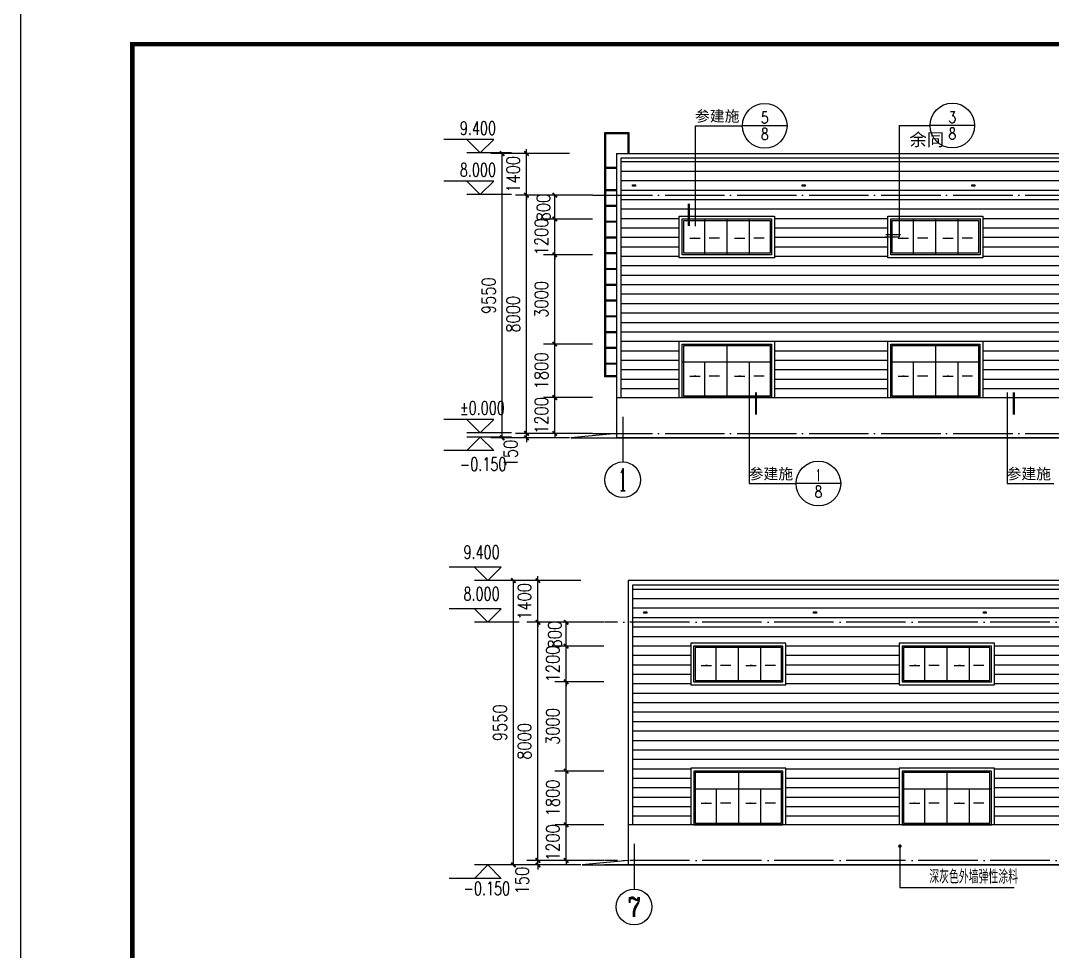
# Model space of a CAD drawing. Extents: x -21908402 to 2004492, y 83987 to 5079726.
# Drawn here: x 1811392 to 1846046, y 178015 to 209275 of the extents above; entities that cross this region are included whole.
import ezdxf
from ezdxf.enums import TextEntityAlignment as Align

# ---------------------------------------------------------------- set-up
doc = ezdxf.new("R2010")
doc.units = 0
doc.header["$LTSCALE"] = 1000
doc.linetypes.add('DOTE', pattern=[2.42, 2, -0.2, 0.02, -0.2])
doc.layers.get('0').update_dxf_attribs({"linetype": 'CONTINUOUS'})
doc.layers.get('DEFPOINTS').update_dxf_attribs({"linetype": 'CONTINUOUS'})
for name, color, linetype in [('AXIS', 3, 'CONTINUOUS'), ('AXIS_TEXT', 7, 'CONTINUOUS'), ('DIM_ELEV', 3, 'CONTINUOUS'), ('DIM_IDEN', 3, 'CONTINUOUS'), ('DIM_LEAD', 3, 'CONTINUOUS'), ('DIM_SYMB', 3, 'CONTINUOUS'), ('DOTE', 1, 'DOTE'), ('PUB_DIM', 3, 'CONTINUOUS'), ('PUB_TEXT', 7, 'CONTINUOUS'), ('PUB_TITLE', 4, 'CONTINUOUS'), ('WINDOW', 94, 'CONTINUOUS'), ('填充', 8, 'CONTINUOUS')]:
    doc.layers.add(name, color=color, linetype=linetype)
doc.styles.add('_TCH_AXIS', font='complex_.ttf', dxfattribs={"bigfont": 'GBCBIG'})
doc.styles.add('_TCH_DIM', font='SIMPLEX', dxfattribs={"bigfont": 'GBCBIG'})
doc.styles.add('_TCH_LABEL', font='complex_.ttf', dxfattribs={"bigfont": 'GBCBIG'})
doc.styles.add('COMPLEX', font='COMPLEX')
doc.styles.add('DIM_FONT', font='simplex.shx', dxfattribs={"width": 0.8})
doc.dimstyles.new('DIMN150', dxfattribs={"dimscale": 1.5, "dimtxt": 300, "dimasz": 100, "dimexe": 250, "dimexo": 300, "dimgap": 150, "dimtad": 1, "dimdec": 0, "dimzin": 0, "dimtxsty": 'DIM_FONT', "dimblk": 'ARCHTICK', "dimcen": 0.09, "dimclrt": 7, "dimazin": 3, "dimtfac": 1, "dimtdec": 0, "dimtix": 1, "dimtmove": 0, "dimatfit": 3, "dimtolj": 1, "dimtzin": 0})

# ---------------------------------------------------------------- blocks, each defined once
blk = doc.blocks.new('HHHHHHHGG')
at = {"layer": 'DIM_SYMB'}
for points in [[(-138605, -148864), (-138805, -148864), (-138805, -148837)], [(-138298, -148864), (-138098, -148864), (-138098, -148837)], [(-137105, -148864), (-137305, -148864), (-137305, -148837)], [(-136798, -148864), (-136598, -148864), (-136598, -148837)]]:
    blk.add_hatch(color=256, dxfattribs=at).paths.add_polyline_path(points)
for points in [[(-138949, -148864), (-138605, -148864)], [(-137954, -148864), (-138298, -148864)], [(-137449, -148864), (-137105, -148864)], [(-136454, -148864), (-136798, -148864)]]:
    blk.add_lwpolyline(points, dxfattribs=at)
at = {"layer": 'WINDOW'}
for p, q in [((-139201, -148218), (-136201, -148218)), ((-139201, -149418), (-139201, -148218)), ((-138451, -148218), (-138451, -149418)), ((-137701, -148218), (-137701, -149418)), ((-136951, -148218), (-136951, -149418)), ((-136201, -148218), (-136201, -149418)), ((-136201, -149418), (-139201, -149418))]:
    blk.add_line(p, q, dxfattribs=at)
blk.add_lwpolyline([(-139151, -148268), (-136251, -148268), (-136251, -149368), (-139151, -149368)], close=True, dxfattribs=at)
blk = doc.blocks.new('GFHHHHHH')
at = {"layer": 'DIM_SYMB'}
for points in [[(-142273, -148692), (-142473, -148692), (-142473, -148666)], [(-141967, -148692), (-141767, -148692), (-141767, -148666)], [(-140773, -148692), (-140973, -148692), (-140973, -148666)], [(-140467, -148692), (-140267, -148692), (-140267, -148666)]]:
    blk.add_hatch(color=256, dxfattribs=at).paths.add_polyline_path(points)
for points in [[(-142617, -148692), (-142273, -148692)], [(-141622, -148692), (-141967, -148692)], [(-141117, -148692), (-140773, -148692)], [(-140122, -148692), (-140467, -148692)]]:
    blk.add_lwpolyline(points, dxfattribs=at)
at = {"layer": 'WINDOW'}
for p, q in [((-142870, -147618), (-139870, -147618)), ((-142870, -149418), (-142870, -147618)), ((-141370, -147618), (-141370, -149418)), ((-139870, -147618), (-139870, -149418)), ((-142870, -148218), (-139870, -148218)), ((-142120, -148218), (-142120, -149418)), ((-140620, -148218), (-140620, -149418)), ((-139870, -149418), (-142870, -149418))]:
    blk.add_line(p, q, dxfattribs=at)
blk.add_lwpolyline([(-142820, -147668), (-139920, -147668), (-139920, -149368), (-142820, -149368)], close=True, dxfattribs=at)
blk = doc.blocks.new('GT2')
at = {"color": 253}
for p, q in [((1131081, 130313), (1131081, 138483)), ((1131111, 130313), (1131111, 138513)), ((1130711, 137337), (1131081, 137337)), ((1130711, 137307), (1131081, 137307)), ((1130711, 136593), (1131081, 136593)), ((1130711, 136563), (1131081, 136563)), ((1130711, 136063), (1131081, 136063)), ((1130711, 136033), (1131081, 136033)), ((1130711, 135533), (1131081, 135533)), ((1130711, 135503), (1131081, 135503)), ((1130711, 135003), (1131081, 135003)), ((1130711, 134973), (1131081, 134973)), ((1130711, 134473), (1131081, 134473)), ((1130711, 134443), (1131081, 134443)), ((1130711, 133943), (1131081, 133943)), ((1130711, 133913), (1131081, 133913)), ((1130711, 133413), (1131081, 133413)), ((1130711, 133383), (1131081, 133383)), ((1130711, 132883), (1131081, 132883)), ((1130711, 132853), (1131081, 132853)), ((1130711, 132353), (1131081, 132353)), ((1130711, 132323), (1131081, 132323)), ((1130711, 131823), (1131081, 131823)), ((1130711, 131793), (1131081, 131793)), ((1130711, 131293), (1131081, 131293)), ((1130711, 131263), (1131081, 131263)), ((1130711, 130763), (1131081, 130763)), ((1130711, 130733), (1131081, 130733)), ((1130711, 130343), (1131081, 130343)), ((1130711, 130313), (1131111, 130313))]:
    blk.add_line(p, q, dxfattribs=at)
for points in [[(1131111, 138513), (1130311, 138513), (1130311, 137813)], [(1131081, 138483), (1130341, 138483), (1130341, 137813)]]:
    blk.add_lwpolyline(points, dxfattribs=at)
blk = doc.blocks.new('_ARCHTICK')
at = {"color": 0, "linetype": 'BYBLOCK', "const_width": 0.4}
blk.add_lwpolyline([(-0.5, -0.5), (0.5, 0.5)], dxfattribs=at)
blk = doc.blocks.new('*D107')
at = {"layer": 'DEFPOINTS', "color": 0}
for p in [(1829715, 182267), (1831432, 182267), (1831432, 181067)]:
    blk.add_point(p, dxfattribs=at)
at = {"layer": 'PUB_DIM', "color": 0}
for p, q in [((1829715, 182267), (1829715, 182417)), ((1830982, 182267), (1829340, 182267)), ((1829715, 181067), (1829715, 182267)), ((1830982, 181067), (1829340, 181067)), ((1829715, 181067), (1829715, 180917))]:
    blk.add_line(p, q, dxfattribs=at)
at = {"layer": 'PUB_DIM', "color": 0, "xscale": 150, "yscale": 150, "zscale": 150}
for p, rotation in [((1829715, 182267), 270), ((1829715, 181067), 90)]:
    blk.add_blockref('_ARCHTICK', p, dxfattribs=dict(at, rotation=rotation))
at = {"layer": 'PUB_DIM', "color": 7, "insert": (1829265, 181667), "char_height": 450, "attachment_point": 5, "rotation": 90, "style": 'DIM_FONT'}
blk.add_mtext('\\A1;1200', dxfattribs=at)
blk = doc.blocks.new('*D108')
at = {"layer": 'DEFPOINTS', "color": 0}
for p in [(1829715, 184067), (1831432, 184067), (1831432, 182267)]:
    blk.add_point(p, dxfattribs=at)
at = {"layer": 'PUB_DIM', "color": 0}
for p, q in [((1830982, 184067), (1829340, 184067)), ((1829715, 182267), (1829715, 184067)), ((1830982, 182267), (1829340, 182267))]:
    blk.add_line(p, q, dxfattribs=at)
at = {"layer": 'PUB_DIM', "color": 0, "xscale": 150, "yscale": 150, "zscale": 150}
for p, rotation in [((1829715, 184067), 90), ((1829715, 182267), 270)]:
    blk.add_blockref('_ARCHTICK', p, dxfattribs=dict(at, rotation=rotation))
at = {"layer": 'PUB_DIM', "color": 7, "insert": (1829265, 183167), "char_height": 450, "attachment_point": 5, "rotation": 90, "style": 'DIM_FONT'}
blk.add_mtext('\\A1;1800', dxfattribs=at)
blk = doc.blocks.new('*D109')
at = {"layer": 'DEFPOINTS', "color": 0}
for p in [(1829715, 187067), (1831432, 187067), (1831432, 184067)]:
    blk.add_point(p, dxfattribs=at)
at = {"layer": 'PUB_DIM', "color": 0}
for p, q in [((1830982, 187067), (1829340, 187067)), ((1829715, 184067), (1829715, 187067)), ((1830982, 184067), (1829340, 184067))]:
    blk.add_line(p, q, dxfattribs=at)
at = {"layer": 'PUB_DIM', "color": 0, "xscale": 150, "yscale": 150, "zscale": 150}
for p, rotation in [((1829715, 187067), 90), ((1829715, 184067), 270)]:
    blk.add_blockref('_ARCHTICK', p, dxfattribs=dict(at, rotation=rotation))
at = {"layer": 'PUB_DIM', "color": 7, "insert": (1829265, 185567), "char_height": 450, "attachment_point": 5, "rotation": 90, "style": 'DIM_FONT'}
blk.add_mtext('\\A1;3000', dxfattribs=at)
blk = doc.blocks.new('*D110')
at = {"layer": 'DEFPOINTS', "color": 0}
for p in [(1829715, 188267), (1831432, 188267), (1831432, 187067)]:
    blk.add_point(p, dxfattribs=at)
at = {"layer": 'PUB_DIM', "color": 0}
for p, q in [((1830982, 188267), (1829340, 188267)), ((1829715, 188267), (1829715, 188417)), ((1829715, 187067), (1829715, 188267)), ((1830982, 187067), (1829340, 187067)), ((1829715, 187067), (1829715, 186917))]:
    blk.add_line(p, q, dxfattribs=at)
at = {"layer": 'PUB_DIM', "color": 0, "xscale": 150, "yscale": 150, "zscale": 150}
for p, rotation in [((1829715, 188267), 270), ((1829715, 187067), 90)]:
    blk.add_blockref('_ARCHTICK', p, dxfattribs=dict(at, rotation=rotation))
at = {"layer": 'PUB_DIM', "color": 7, "insert": (1829265, 187667), "char_height": 450, "attachment_point": 5, "rotation": 90, "style": 'DIM_FONT'}
blk.add_mtext('\\A1;1200', dxfattribs=at)
blk = doc.blocks.new('*D111')
at = {"layer": 'DEFPOINTS', "color": 0}
for p in [(1829715, 189067), (1831432, 189067), (1831432, 188267)]:
    blk.add_point(p, dxfattribs=at)
at = {"layer": 'PUB_DIM', "color": 0}
for p, q in [((1830982, 189067), (1829340, 189067)), ((1829715, 188267), (1829715, 189067)), ((1830982, 188267), (1829340, 188267))]:
    blk.add_line(p, q, dxfattribs=at)
at = {"layer": 'PUB_DIM', "color": 0, "xscale": 150, "yscale": 150, "zscale": 150}
for p, rotation in [((1829715, 189067), 90), ((1829715, 188267), 270)]:
    blk.add_blockref('_ARCHTICK', p, dxfattribs=dict(at, rotation=rotation))
at = {"layer": 'PUB_DIM', "color": 7, "insert": (1829332, 188653), "char_height": 450, "attachment_point": 5, "rotation": 90, "style": 'DIM_FONT'}
blk.add_mtext('\\A1;800', dxfattribs=at)
blk = doc.blocks.new('*D112')
at = {"layer": 'DEFPOINTS', "color": 0}
for p in [(1827943, 190467), (1829919, 190467), (1829919, 180917)]:
    blk.add_point(p, dxfattribs=at)
at = {"layer": 'PUB_DIM', "color": 0}
for p, q in [((1829469, 190467), (1827568, 190467)), ((1827943, 180917), (1827943, 190467)), ((1829469, 180917), (1827568, 180917))]:
    blk.add_line(p, q, dxfattribs=at)
at = {"layer": 'PUB_DIM', "color": 0, "xscale": 150, "yscale": 150, "zscale": 150}
for p, rotation in [((1827943, 190467), 90), ((1827943, 180917), 270)]:
    blk.add_blockref('_ARCHTICK', p, dxfattribs=dict(at, rotation=rotation))
at = {"layer": 'PUB_DIM', "color": 7, "insert": (1827493, 185692), "char_height": 450, "attachment_point": 5, "rotation": 90, "style": 'DIM_FONT'}
blk.add_mtext('\\A1;9550', dxfattribs=at)
blk = doc.blocks.new('*D113')
at = {"layer": 'DEFPOINTS', "color": 0}
for p in [(1828766, 181067), (1830658, 181067), (1830658, 180917)]:
    blk.add_point(p, dxfattribs=at)
at = {"layer": 'PUB_DIM', "color": 0}
for p, q in [((1830208, 181067), (1828391, 181067)), ((1830208, 180917), (1828391, 180917)), ((1828766, 181067), (1828766, 181217)), ((1828766, 180917), (1828766, 181067)), ((1828766, 180917), (1828766, 180767))]:
    blk.add_line(p, q, dxfattribs=at)
at = {"layer": 'PUB_DIM', "color": 0, "xscale": 150, "yscale": 150, "zscale": 150}
for p, rotation in [((1828766, 181067), 270), ((1828766, 180917), 90)]:
    blk.add_blockref('_ARCHTICK', p, dxfattribs=dict(at, rotation=rotation))
at = {"layer": 'PUB_DIM', "color": 7, "insert": (1828235, 180392), "char_height": 450, "attachment_point": 5, "rotation": 90, "style": 'DIM_FONT'}
blk.add_mtext('\\A1;150', dxfattribs=at)
blk = doc.blocks.new('*D114')
at = {"layer": 'DEFPOINTS', "color": 0}
for p in [(1828766, 189067), (1830658, 189067), (1830658, 181067)]:
    blk.add_point(p, dxfattribs=at)
at = {"layer": 'PUB_DIM', "color": 0}
for p, q in [((1830208, 189067), (1828391, 189067)), ((1828766, 181067), (1828766, 189067)), ((1830208, 181067), (1828391, 181067))]:
    blk.add_line(p, q, dxfattribs=at)
at = {"layer": 'PUB_DIM', "color": 0, "xscale": 150, "yscale": 150, "zscale": 150}
for p, rotation in [((1828766, 189067), 90), ((1828766, 181067), 270)]:
    blk.add_blockref('_ARCHTICK', p, dxfattribs=dict(at, rotation=rotation))
at = {"layer": 'PUB_DIM', "color": 7, "insert": (1828316, 185067), "char_height": 450, "attachment_point": 5, "rotation": 90, "style": 'DIM_FONT'}
blk.add_mtext('\\A1;8000', dxfattribs=at)
blk = doc.blocks.new('*D115')
at = {"layer": 'DEFPOINTS', "color": 0}
for p in [(1828766, 190467), (1830658, 190467), (1830658, 189067)]:
    blk.add_point(p, dxfattribs=at)
at = {"layer": 'PUB_DIM', "color": 0}
for p, q in [((1828766, 190467), (1828766, 190617)), ((1830208, 190467), (1828391, 190467)), ((1828766, 189067), (1828766, 190467)), ((1830208, 189067), (1828391, 189067)), ((1828766, 189067), (1828766, 188917))]:
    blk.add_line(p, q, dxfattribs=at)
at = {"layer": 'PUB_DIM', "color": 0, "xscale": 150, "yscale": 150, "zscale": 150}
for p, rotation in [((1828766, 190467), 270), ((1828766, 189067), 90)]:
    blk.add_blockref('_ARCHTICK', p, dxfattribs=dict(at, rotation=rotation))
at = {"layer": 'PUB_DIM', "color": 7, "insert": (1828316, 189767), "char_height": 450, "attachment_point": 5, "rotation": 90, "style": 'DIM_FONT'}
blk.add_mtext('\\A1;1400', dxfattribs=at)
blk = doc.blocks.new('*D138')
at = {"layer": 'DEFPOINTS', "color": 0}
for p in [(1829333, 196612), (1831050, 196612), (1831050, 195412)]:
    blk.add_point(p, dxfattribs=at)
at = {"layer": 'PUB_DIM', "color": 0}
for p, q in [((1830600, 196612), (1828958, 196612)), ((1829333, 196612), (1829333, 196762)), ((1829333, 195412), (1829333, 196612)), ((1830600, 195412), (1828958, 195412)), ((1829333, 195412), (1829333, 195262))]:
    blk.add_line(p, q, dxfattribs=at)
at = {"layer": 'PUB_DIM', "color": 0, "xscale": 150, "yscale": 150, "zscale": 150}
for p, rotation in [((1829333, 196612), 270), ((1829333, 195412), 90)]:
    blk.add_blockref('_ARCHTICK', p, dxfattribs=dict(at, rotation=rotation))
at = {"layer": 'PUB_DIM', "color": 7, "insert": (1828883, 196012), "char_height": 450, "attachment_point": 5, "rotation": 90, "style": 'DIM_FONT'}
blk.add_mtext('\\A1;1200', dxfattribs=at)
blk = doc.blocks.new('*D139')
at = {"layer": 'DEFPOINTS', "color": 0}
for p in [(1829333, 198412), (1831050, 198412), (1831050, 196612)]:
    blk.add_point(p, dxfattribs=at)
at = {"layer": 'PUB_DIM', "color": 0}
for p, q in [((1830600, 198412), (1828958, 198412)), ((1829333, 196612), (1829333, 198412)), ((1830600, 196612), (1828958, 196612))]:
    blk.add_line(p, q, dxfattribs=at)
at = {"layer": 'PUB_DIM', "color": 0, "xscale": 150, "yscale": 150, "zscale": 150}
for p, rotation in [((1829333, 198412), 90), ((1829333, 196612), 270)]:
    blk.add_blockref('_ARCHTICK', p, dxfattribs=dict(at, rotation=rotation))
at = {"layer": 'PUB_DIM', "color": 7, "insert": (1828883, 197512), "char_height": 450, "attachment_point": 5, "rotation": 90, "style": 'DIM_FONT'}
blk.add_mtext('\\A1;1800', dxfattribs=at)
blk = doc.blocks.new('*D140')
at = {"layer": 'DEFPOINTS', "color": 0}
for p in [(1829333, 201412), (1831050, 201412), (1831050, 198412)]:
    blk.add_point(p, dxfattribs=at)
at = {"layer": 'PUB_DIM', "color": 0}
for p, q in [((1830600, 201412), (1828958, 201412)), ((1829333, 198412), (1829333, 201412)), ((1830600, 198412), (1828958, 198412))]:
    blk.add_line(p, q, dxfattribs=at)
at = {"layer": 'PUB_DIM', "color": 0, "xscale": 150, "yscale": 150, "zscale": 150}
for p, rotation in [((1829333, 201412), 90), ((1829333, 198412), 270)]:
    blk.add_blockref('_ARCHTICK', p, dxfattribs=dict(at, rotation=rotation))
at = {"layer": 'PUB_DIM', "color": 7, "insert": (1828883, 199912), "char_height": 450, "attachment_point": 5, "rotation": 90, "style": 'DIM_FONT'}
blk.add_mtext('\\A1;3000', dxfattribs=at)
blk = doc.blocks.new('*D141')
at = {"layer": 'DEFPOINTS', "color": 0}
for p in [(1829333, 202612), (1831050, 202612), (1831050, 201412)]:
    blk.add_point(p, dxfattribs=at)
at = {"layer": 'PUB_DIM', "color": 0}
for p, q in [((1829333, 202612), (1829333, 202762)), ((1830600, 202612), (1828958, 202612)), ((1829333, 201412), (1829333, 202612)), ((1830600, 201412), (1828958, 201412)), ((1829333, 201412), (1829333, 201262))]:
    blk.add_line(p, q, dxfattribs=at)
at = {"layer": 'PUB_DIM', "color": 0, "xscale": 150, "yscale": 150, "zscale": 150}
for p, rotation in [((1829333, 202612), 270), ((1829333, 201412), 90)]:
    blk.add_blockref('_ARCHTICK', p, dxfattribs=dict(at, rotation=rotation))
at = {"layer": 'PUB_DIM', "color": 7, "insert": (1828883, 202012), "char_height": 450, "attachment_point": 5, "rotation": 90, "style": 'DIM_FONT'}
blk.add_mtext('\\A1;1200', dxfattribs=at)
blk = doc.blocks.new('*D142')
at = {"layer": 'DEFPOINTS', "color": 0}
for p in [(1829333, 203412), (1831050, 203412), (1831050, 202612)]:
    blk.add_point(p, dxfattribs=at)
at = {"layer": 'PUB_DIM', "color": 0}
for p, q in [((1830600, 203412), (1828958, 203412)), ((1829333, 202612), (1829333, 203412)), ((1830600, 202612), (1828958, 202612))]:
    blk.add_line(p, q, dxfattribs=at)
at = {"layer": 'PUB_DIM', "color": 0, "xscale": 150, "yscale": 150, "zscale": 150}
for p, rotation in [((1829333, 203412), 90), ((1829333, 202612), 270)]:
    blk.add_blockref('_ARCHTICK', p, dxfattribs=dict(at, rotation=rotation))
at = {"layer": 'PUB_DIM', "color": 7, "insert": (1828950, 202998), "char_height": 450, "attachment_point": 5, "rotation": 90, "style": 'DIM_FONT'}
blk.add_mtext('\\A1;800', dxfattribs=at)
blk = doc.blocks.new('*D143')
at = {"layer": 'DEFPOINTS', "color": 0}
for p in [(1827561, 204812), (1829537, 204812), (1829537, 195262)]:
    blk.add_point(p, dxfattribs=at)
at = {"layer": 'PUB_DIM', "color": 0}
for p, q in [((1829087, 204812), (1827186, 204812)), ((1827561, 195262), (1827561, 204812)), ((1829087, 195262), (1827186, 195262))]:
    blk.add_line(p, q, dxfattribs=at)
at = {"layer": 'PUB_DIM', "color": 0, "xscale": 150, "yscale": 150, "zscale": 150}
for p, rotation in [((1827561, 204812), 90), ((1827561, 195262), 270)]:
    blk.add_blockref('_ARCHTICK', p, dxfattribs=dict(at, rotation=rotation))
at = {"layer": 'PUB_DIM', "color": 7, "insert": (1827111, 200037), "char_height": 450, "attachment_point": 5, "rotation": 90, "style": 'DIM_FONT'}
blk.add_mtext('\\A1;9550', dxfattribs=at)
blk = doc.blocks.new('*D144')
at = {"layer": 'DEFPOINTS', "color": 0}
for p in [(1828384, 195412), (1830276, 195412), (1830276, 195262)]:
    blk.add_point(p, dxfattribs=at)
at = {"layer": 'PUB_DIM', "color": 0}
for p, q in [((1828384, 195412), (1828384, 195562)), ((1829826, 195412), (1828009, 195412)), ((1829826, 195262), (1828009, 195262)), ((1828384, 195262), (1828384, 195412)), ((1828384, 195262), (1828384, 195112))]:
    blk.add_line(p, q, dxfattribs=at)
at = {"layer": 'PUB_DIM', "color": 0, "xscale": 150, "yscale": 150, "zscale": 150}
for p, rotation in [((1828384, 195412), 270), ((1828384, 195262), 90)]:
    blk.add_blockref('_ARCHTICK', p, dxfattribs=dict(at, rotation=rotation))
at = {"layer": 'PUB_DIM', "color": 7, "insert": (1827852, 194737), "char_height": 450, "attachment_point": 5, "rotation": 90, "style": 'DIM_FONT'}
blk.add_mtext('\\A1;150', dxfattribs=at)
blk = doc.blocks.new('*D145')
at = {"layer": 'DEFPOINTS', "color": 0}
for p in [(1828384, 203412), (1830276, 203412), (1830276, 195412)]:
    blk.add_point(p, dxfattribs=at)
at = {"layer": 'PUB_DIM', "color": 0}
for p, q in [((1829826, 203412), (1828009, 203412)), ((1828384, 195412), (1828384, 203412)), ((1829826, 195412), (1828009, 195412))]:
    blk.add_line(p, q, dxfattribs=at)
at = {"layer": 'PUB_DIM', "color": 0, "xscale": 150, "yscale": 150, "zscale": 150}
for p, rotation in [((1828384, 203412), 90), ((1828384, 195412), 270)]:
    blk.add_blockref('_ARCHTICK', p, dxfattribs=dict(at, rotation=rotation))
at = {"layer": 'PUB_DIM', "color": 7, "insert": (1827934, 199412), "char_height": 450, "attachment_point": 5, "rotation": 90, "style": 'DIM_FONT'}
blk.add_mtext('\\A1;8000', dxfattribs=at)
blk = doc.blocks.new('*D146')
at = {"layer": 'DEFPOINTS', "color": 0}
for p in [(1828384, 204812), (1830276, 204812), (1830276, 203412)]:
    blk.add_point(p, dxfattribs=at)
at = {"layer": 'PUB_DIM', "color": 0}
for p, q in [((1829826, 204812), (1828009, 204812)), ((1828384, 204812), (1828384, 204962)), ((1828384, 203412), (1828384, 204812)), ((1829826, 203412), (1828009, 203412)), ((1828384, 203412), (1828384, 203262))]:
    blk.add_line(p, q, dxfattribs=at)
at = {"layer": 'PUB_DIM', "color": 0, "xscale": 150, "yscale": 150, "zscale": 150}
for p, rotation in [((1828384, 204812), 270), ((1828384, 203412), 90)]:
    blk.add_blockref('_ARCHTICK', p, dxfattribs=dict(at, rotation=rotation))
at = {"layer": 'PUB_DIM', "color": 7, "insert": (1827934, 204112), "char_height": 450, "attachment_point": 5, "rotation": 90, "style": 'DIM_FONT'}
blk.add_mtext('\\A1;1400', dxfattribs=at)
blk = doc.blocks.new('_AXISO')
blk.add_circle((0, 0), 0.5)
at = {"layer": 'AXIS_TEXT', "style": 'COMPLEX', "width": 1.041667}
blk.add_attdef('A', text='', height=0.56, dxfattribs=at).set_placement((-0.25, -0.28), (0.25, -0.28), align=Align.FIT)

msp = doc.modelspace()

# ---------------------------------------------------------------- hatches: boundary and pattern name
at = {"layer": '填充'}
h = msp.add_hatch(dxfattribs=at)
h.set_pattern_fill('ANSI31', color=256, scale=200, angle=135, style=0)
h.set_pattern_definition([(180, (0, 1973.4), (-3e-14, -317.5), [])])
h.paths.add_polyline_path([(1873665.4, 203412.4), (1873665.4, 204662.4), (1831565.4, 204662.4), (1831565.4, 203412.4)])
h.paths.add_polyline_path([(1831565.4, 203412.4), (1831565.4, 201906.4), (1833515.4, 201906.4), (1833515.4, 202712.4), (1836715.4, 202712.4), (1836715.4, 201906.4), (1840515.4, 201906.4), (1840515.4, 202712.4), (1843715.4, 202712.4), (1843715.4, 201906.4), (1847515.4, 201906.4), (1847515.4, 202712.4), (1850715.4, 202712.4), (1850715.4, 201906.4), (1854515.4, 201906.4), (1854515.4, 202712.4), (1857715.4, 202712.4), (1857715.4, 201906.4), (1861515.4, 201906.4), (1861515.4, 202712.4), (1864715.4, 202712.4), (1864715.4, 201906.4), (1868515.4, 201906.4), (1868515.4, 202712.4), (1871715.4, 202712.4), (1871715.4, 201906.4), (1873665.4, 201906.4), (1873665.4, 203412.4)])
h.paths.add_polyline_path([(1843715.4, 201906.4), (1843715.4, 201312.4), (1840515.4, 201312.4), (1840515.4, 201906.4), (1836715.4, 201906.4), (1836715.4, 201312.4), (1833515.4, 201312.4), (1833515.4, 201906.4), (1831565.4, 201906.4), (1831565.4, 197847.9), (1833515.4, 197847.9), (1833515.4, 198512.4), (1836715.4, 198512.4), (1836715.4, 197847.9), (1840515.4, 197847.9), (1840515.4, 198512.4), (1843715.4, 198512.4), (1843715.4, 197847.9), (1847515.4, 197847.9), (1847515.4, 198512.4), (1850715.4, 198512.4), (1850715.4, 197847.9), (1854515.4, 197847.9), (1854515.4, 198512.4), (1857715.4, 198512.4), (1857715.4, 197847.9), (1861515.4, 197847.9), (1861515.4, 198512.4), (1864715.4, 198512.4), (1864715.4, 197847.9), (1868515.4, 197847.9), (1868515.4, 198512.4), (1871715.4, 198512.4), (1871715.4, 197847.9), (1873665.4, 197847.9), (1873665.4, 201906.4), (1871715.4, 201906.4), (1871715.4, 201312.4), (1868515.4, 201312.4), (1868515.4, 201906.4), (1864715.4, 201906.4), (1864715.4, 201312.4), (1861515.4, 201312.4), (1861515.4, 201906.4), (1857715.4, 201906.4), (1857715.4, 201312.4), (1854515.4, 201312.4), (1854515.4, 201906.4), (1850715.4, 201906.4), (1850715.4, 201312.4), (1847515.4, 201312.4), (1847515.4, 201906.4)])
h.paths.add_polyline_path([(1833515.4, 196612.4), (1833515.4, 197847.9), (1831565.4, 197847.9), (1831565.4, 196612.4)])
h.paths.add_polyline_path([(1840515.4, 196612.4), (1840515.4, 197847.9), (1836715.4, 197847.9), (1836715.4, 196612.4)])
h.paths.add_polyline_path([(1847515.4, 196612.4), (1847515.4, 197847.9), (1843715.4, 197847.9), (1843715.4, 196612.4)])
h.paths.add_polyline_path([(1850715.4, 197847.9), (1850715.4, 196612.4), (1854515.4, 196612.4), (1854515.4, 197847.9)])
h.paths.add_polyline_path([(1857715.4, 197847.9), (1857715.4, 196612.4), (1861515.4, 196612.4), (1861515.4, 197847.9)])
h.paths.add_polyline_path([(1868515.4, 196612.4), (1868515.4, 197847.9), (1864715.4, 197847.9), (1864715.4, 196612.4)])
h.paths.add_polyline_path([(1871715.4, 197847.9), (1871715.4, 196612.4), (1873665.4, 196612.4), (1873665.4, 197847.9)])
h = msp.add_hatch(dxfattribs=at)
h.set_pattern_fill('ANSI31', color=256, scale=200, angle=135, style=0)
h.set_pattern_definition([(180, (0, 0), (-3e-14, -317.5), [])])
h.paths.add_polyline_path([(1874047.6, 189067.3), (1874047.6, 190317.3), (1852206.2, 190317.3), (1852206.2, 189157.3, -1), (1852206.2, 189097.3, -1), (1852206.2, 189157.3), (1852206.2, 190317.3), (1831947.6, 190317.3), (1831947.6, 189067.3)])
h.paths.add_polyline_path([(1843827.3, 189369.9), (1843827.3, 189419.9), (1843727.3, 189419.9), (1843727.3, 189369.9)], flags=17)
h.paths.add_polyline_path([(1849426.4, 189369.9), (1849526.4, 189369.9), (1849526.4, 189419.9), (1849426.4, 189419.9)], flags=17)
h.paths.add_polyline_path([(1838128.2, 189369.9), (1838128.2, 189419.9), (1838028.2, 189419.9), (1838028.2, 189369.9)], flags=17)
h.paths.add_polyline_path([(1855125.4, 189369.9), (1855125.4, 189419.9), (1855225.4, 189419.9), (1855225.4, 189369.9)], flags=16)
h.paths.add_polyline_path([(1832429.1, 189369.9), (1832429.1, 189419.9), (1832329.1, 189419.9), (1832329.1, 189369.9)], flags=17)
h.paths.add_polyline_path([(1860824.5, 189369.9), (1860824.5, 189419.9), (1860924.5, 189419.9), (1860924.5, 189369.9)], flags=16)
h.paths.add_polyline_path([(1866523.6, 189369.9), (1866523.6, 189419.9), (1866623.6, 189419.9), (1866623.6, 189369.9)], flags=16)
h.paths.add_polyline_path([(1872222.7, 189369.9), (1872222.7, 189419.9), (1872322.7, 189419.9), (1872322.7, 189369.9)], flags=16)
h.paths.add_polyline_path([(1847897.6, 187686.4), (1847897.6, 188367.3), (1851097.6, 188367.3), (1851097.6, 187686.4), (1854897.6, 187686.4), (1854897.6, 188367.3), (1858097.6, 188367.3), (1858097.6, 187686.4), (1861897.6, 187686.4), (1861897.6, 188367.3), (1865097.6, 188367.3), (1865097.6, 187686.4), (1868897.6, 187686.4), (1868897.6, 188367.3), (1872097.6, 188367.3), (1872097.6, 187686.4), (1874047.6, 187686.4), (1874047.6, 189067.3), (1831947.6, 189067.3), (1831947.6, 187686.4), (1833897.6, 187686.4), (1833897.6, 188367.3), (1837097.6, 188367.3), (1837097.6, 187686.4), (1840897.6, 187686.4), (1840897.6, 188367.3), (1844097.6, 188367.3), (1844097.6, 187686.4)])
h.paths.add_polyline_path([(1847897.6, 186967.3), (1847897.6, 187686.4), (1844097.6, 187686.4), (1844097.6, 186967.3), (1840897.6, 186967.3), (1840897.6, 187686.4), (1837097.6, 187686.4), (1837097.6, 186967.3), (1833897.6, 186967.3), (1833897.6, 187686.4), (1831947.6, 187686.4), (1831947.6, 182267.3), (1833897.6, 182267.3), (1833897.6, 184167.3), (1837097.6, 184167.3), (1837097.6, 182267.3), (1840897.6, 182267.3), (1840897.6, 184167.3), (1844097.6, 184167.3), (1844097.6, 182267.3), (1847897.6, 182267.3), (1847897.6, 184167.3), (1851097.6, 184167.3), (1851097.6, 182267.3), (1854897.6, 182267.3), (1854897.6, 184167.3), (1858097.6, 184167.3), (1858097.6, 182267.3), (1861497.6, 182267.3), (1861497.6, 185067.3), (1865497.6, 185067.3), (1865497.6, 182267.3), (1868897.6, 182267.3), (1868897.6, 184167.3), (1872097.6, 184167.3), (1872097.6, 182267.3), (1874047.6, 182267.3), (1874047.6, 187686.4), (1872097.6, 187686.4), (1872097.6, 186967.3), (1868897.6, 186967.3), (1868897.6, 187686.4), (1865097.6, 187686.4), (1865097.6, 186967.3), (1861897.6, 186967.3), (1861897.6, 187686.4), (1858097.6, 187686.4), (1858097.6, 186967.3), (1854897.6, 186967.3), (1854897.6, 187686.4), (1851097.6, 187686.4), (1851097.6, 186967.3)])
h.paths.add_polyline_path([(1859997.6, 185667.3), (1866997.6, 185667.3), (1866997.6, 185367.3), (1859997.6, 185367.3)], flags=16)

# ---------------------------------------------------------------- linework, layer by layer
for p, q in [((1831415.4, 196612.4), (1873815.4, 196612.4)), ((1847897.6, 182267.3), (1831797.6, 182267.3)), ((1861497.6, 182267.3), (1837097.6, 182267.3))]:
    msp.add_line(p, q)
at = {"const_width": 30}
for points in [[(1831415.4, 204812.4), (1873815.4, 204812.4), (1873815.4, 195262.4), (1831415.4, 195262.4)], [(1874197.6, 190467.3), (1831797.6, 190467.3), (1831797.6, 180917.3), (1874197.6, 180917.3)]]:
    msp.add_lwpolyline(points, close=True, dxfattribs=at)
for points in [[(1831415.4, 204812.4), (1873815.4, 204812.4), (1873815.4, 195262.4), (1831415.4, 195262.4)], [(1831946.9, 203765), (1832046.9, 203765), (1832046.9, 203715), (1831946.9, 203715)], [(1837646, 203765), (1837746, 203765), (1837746, 203715), (1837646, 203715)], [(1843345, 203765), (1843445, 203765), (1843445, 203715), (1843345, 203715)], [(1833515.4, 202712.4), (1836715.4, 202712.4), (1836715.4, 201312.4), (1833515.4, 201312.4)], [(1840515.4, 202712.4), (1843715.4, 202712.4), (1843715.4, 201312.4), (1840515.4, 201312.4)], [(1874197.6, 190467.3), (1831797.6, 190467.3), (1831797.6, 180917.3), (1874197.6, 180917.3)], [(1832329.1, 189419.9), (1832429.1, 189419.9), (1832429.1, 189369.9), (1832329.1, 189369.9)], [(1838028.2, 189419.9), (1838128.2, 189419.9), (1838128.2, 189369.9), (1838028.2, 189369.9)], [(1843727.3, 189419.9), (1843827.3, 189419.9), (1843827.3, 189369.9), (1843727.3, 189369.9)], [(1837097.6, 188367.3), (1833897.6, 188367.3), (1833897.6, 186967.3), (1837097.6, 186967.3)], [(1844097.6, 188367.3), (1840897.6, 188367.3), (1840897.6, 186967.3), (1844097.6, 186967.3)]]:
    msp.add_lwpolyline(points, close=True)
for points in [[(1831415.4, 196612.4), (1831415.4, 204812.4), (1873815.4, 204812.4), (1873815.4, 196612.4)], [(1831565.4, 196612.4), (1831565.4, 204662.4), (1873665.4, 204662.4), (1873665.4, 196612.4)], [(1833515.4, 196612.4), (1833515.4, 198512.4), (1836715.4, 198512.4), (1836715.4, 196612.4)], [(1840515.4, 196612.4), (1840515.4, 198512.4), (1843715.4, 198512.4), (1843715.4, 196612.4)], [(1831415.4, 195412.4), (1829870.4, 195262.4), (1831415.4, 195262.4)], [(1830615.4, 195262.4), (1874615.4, 195262.4)], [(1874197.6, 182267.3), (1874197.6, 190467.3), (1831797.6, 190467.3), (1831797.6, 182267.3)], [(1874047.6, 182267.3), (1874047.6, 190317.3), (1831947.6, 190317.3), (1831947.6, 182267.3)], [(1837097.6, 182267.3), (1837097.6, 184167.3), (1833897.6, 184167.3), (1833897.6, 182267.3)], [(1844097.6, 182267.3), (1844097.6, 184167.3), (1840897.6, 184167.3), (1840897.6, 182267.3)], [(1831797.6, 181067.3), (1830252.6, 180917.3), (1831797.6, 180917.3)], [(1874997.6, 180917.3), (1830997.6, 180917.3)]]:
    msp.add_lwpolyline(points)
for points in [[(1874657, 195262.4), (1829870.4, 195262.4)], [(1830956, 180917.3), (1875742.6, 180917.3)]]:
    msp.add_lwpolyline(points, dxfattribs=at)
at = {"layer": 'AXIS'}
for p, q in [((1831615.4, 195972.6), (1831615.4, 194453.3)), ((1831997.6, 181627.6), (1831997.6, 180108.2))]:
    msp.add_line(p, q, dxfattribs=at)
at = {"layer": 'DIM_ELEV'}
for p, q in [((1827281.4, 205283.9), (1825602, 205283.9)), ((1826831.4, 204833.9), (1826381.4, 205283.9)), ((1826831.4, 204833.9), (1827281.4, 205283.9)), ((1827881.4, 204833.9), (1826381.4, 204833.9)), ((1827281.4, 203883.9), (1825602, 203883.9)), ((1826831.4, 203433.9), (1826381.4, 203883.9)), ((1826831.4, 203433.9), (1827281.4, 203883.9)), ((1827881.4, 203433.9), (1826381.4, 203433.9)), ((1827281.4, 195883.9), (1825602, 195883.9)), ((1826831.4, 195433.9), (1826381.4, 195883.9)), ((1826831.4, 195433.9), (1827281.4, 195883.9)), ((1827881.4, 195433.9), (1826381.4, 195433.9)), ((1826831.4, 195283.9), (1826381.4, 194833.9)), ((1827881.4, 195283.9), (1826381.4, 195283.9)), ((1826831.4, 195283.9), (1827281.4, 194833.9)), ((1827281.4, 194833.9), (1825602, 194833.9)), ((1827530.9, 190917.3), (1825788.3, 190917.3)), ((1827080.9, 190467.3), (1826630.9, 190917.3)), ((1827080.9, 190467.3), (1827530.9, 190917.3)), ((1828130.9, 190467.3), (1826630.9, 190467.3)), ((1827530.9, 189517.3), (1825788.3, 189517.3)), ((1827080.9, 189067.3), (1826630.9, 189517.3)), ((1827080.9, 189067.3), (1827530.9, 189517.3)), ((1828130.9, 189067.3), (1826630.9, 189067.3)), ((1827080.9, 180917.3), (1826630.9, 180467.3)), ((1828130.9, 180917.3), (1826630.9, 180917.3)), ((1827080.9, 180917.3), (1827530.9, 180467.3)), ((1827530.9, 180467.3), (1825788.3, 180467.3))]:
    msp.add_line(p, q, dxfattribs=at)
at = {"layer": 'DIM_IDEN'}
for p, q in [((1834062.9, 205741.6), (1835634.7, 205741.6)), ((1834062.9, 202372.1), (1834062.9, 205741.6)), ((1837134.7, 205741.6), (1835634.7, 205741.6)), ((1835865.4, 196789.2), (1835865.4, 193728.1)), ((1844527.2, 196789.2), (1844527.2, 193728.1)), ((1835865.4, 193728.1), (1837437.1, 193728.1)), ((1838937.1, 193728.1), (1837437.1, 193728.1)), ((1844527.2, 193728.1), (1846099, 193728.1))]:
    msp.add_line(p, q, dxfattribs=at)
at = {"layer": 'DIM_IDEN', "const_width": 75}
for points in [[(1833837.9, 202372.1), (1833837.9, 203122.1)], [(1836090.4, 196789.2), (1836090.4, 196039.2)], [(1844752.2, 196789.2), (1844752.2, 196039.2)]]:
    msp.add_lwpolyline(points, dxfattribs=at)
at = {"layer": 'DIM_IDEN'}
for centre in [(1836384.7, 205741.6), (1838187.1, 193728.1)]:
    msp.add_circle(centre, 750, dxfattribs=at)
at = {"layer": 'DIM_LEAD'}
for p, q in [((1840926.2, 181547.7), (1840926.2, 180158)), ((1840926.2, 180158), (1844766.8, 180158))]:
    msp.add_line(p, q, dxfattribs=at)
at = {"layer": 'DIM_LEAD', "const_width": 60}
msp.add_lwpolyline([(1840926.2, 181577.7, 1), (1840926.2, 181517.7, 1)], format="xyb", close=True, dxfattribs=at)
at = {"layer": 'DIM_SYMB'}
for p, q in [((1840901.3, 205752), (1841935.9, 205752)), ((1840901.3, 205752), (1840901.3, 202012.4)), ((1843435.9, 205752), (1841935.9, 205752)), ((1840429.5, 202012.4), (1840901.3, 202012.4))]:
    msp.add_line(p, q, dxfattribs=at)
at = {"layer": 'DIM_SYMB', "const_width": 50}
msp.add_lwpolyline([(1840447.6, 202086.2), (1840947.6, 202086.2)], dxfattribs=at)
at = {"layer": 'DIM_SYMB'}
msp.add_circle((1842685.9, 205752), 750, dxfattribs=at)
at = {"layer": 'DOTE'}
for p, q in [((1830615.4, 203412.4), (1874615.4, 203412.4)), ((1830615.4, 195412.4), (1874615.4, 195412.4)), ((1830615.4, 195262.4), (1874615.4, 195262.4)), ((1874997.6, 189067.3), (1830997.6, 189067.3)), ((1874997.6, 181067.3), (1830997.6, 181067.3)), ((1874997.6, 180917.3), (1830997.6, 180917.3))]:
    msp.add_line(p, q, dxfattribs=at)
at = {"layer": 'PUB_TITLE'}
msp.add_lwpolyline([(1811391.5, 146987.2), (1900491.5, 146987.2), (1900491.5, 209987.2), (1811391.5, 209987.2)], close=True, dxfattribs=at)
at = {"layer": 'PUB_TITLE', "const_width": 150}
msp.add_lwpolyline([(1815141.5, 148487.2), (1898991.5, 148487.2), (1898991.5, 208487.2), (1815141.5, 208487.2)], close=True, dxfattribs=at)

# ---------------------------------------------------------------- block references
at = {"xscale": -1}
for name, p in [('GT2', (2962126.4, 66999.9)), ('HHHHHHHGG', (1697796.2, 336485.4)), ('HHHHHHHGG', (1704796.2, 336485.4)), ('GFHHHHHH', (1694128, 331685.4)), ('GFHHHHHH', (1701128, 331685.4))]:
    msp.add_blockref(name, p, dxfattribs=at)
for name, p in [('HHHHHHHGG', (1972816.8, 350830.5)), ('HHHHHHHGG', (1979816.8, 350830.5)), ('GFHHHHHH', (1976485.1, 346030.5)), ('GFHHHHHH', (1983485.1, 346030.5))]:
    msp.add_blockref(name, p)
at = {"layer": 'AXIS'}
ref = msp.add_blockref('_AXISO', (1831615.4, 193853.3), dxfattribs=dict(at, xscale=1200, yscale=1200, zscale=1200))
ref.add_attrib('A', '1', dxfattribs={"layer": 'AXIS_TEXT', "height": 749.5, "style": '_TCH_AXIS', "width": 0.594894}).set_placement((1831454.8, 193478.5), (1831776, 193478.5), align=Align.FIT)
ref = msp.add_blockref('_AXISO', (1831997.6, 179508.2), dxfattribs=dict(at, xscale=1200, yscale=1200, zscale=1200))
ref.add_attrib('A', '7', dxfattribs={"layer": 'AXIS_TEXT', "height": 657.6, "style": '_TCH_AXIS', "width": 0.699409}).set_placement((1831778.4, 179179.4), (1832216.8, 179179.4), align=Align.FIT)

# ---------------------------------------------------------------- texts
at = {"layer": 'DIM_SYMB', "color": 7, "style": '_TCH_LABEL'}
msp.add_text('余同', height=425.87, dxfattribs=at).set_placement((1841246.6, 205068.3))
at = {"layer": 'PUB_TEXT'}
for s, height, style, p in [('参建施', 365.03, '_TCH_LABEL', (1834041.4, 205884.3)), ('参建施', 365.03, '_TCH_LABEL', (1835843.9, 193870.7)), ('参建施', 365.03, '_TCH_LABEL', (1844505.7, 193870.7)), ('深灰色外墙弹性涂料', 459.57, '_TCH_DIM', (1841912.7, 180293))]:
    msp.add_text(s, height=height, dxfattribs=dict(at, style=style)).set_placement(p)
at = {"layer": 'PUB_TEXT', "style": '_TCH_LABEL'}
for s, height, width, p, p2 in [('5', 391.5, 0.7, (1836254.2, 205819.9), (1836515.2, 205819.9)), ('3', 391.5, 0.736842, (1842555.4, 205830.3), (1842816.4, 205830.3)), ('8', 391.5, 0.7, (1836254.2, 205271.8), (1836515.2, 205271.8)), ('8', 391.5, 0.7, (1842555.4, 205282.2), (1842816.4, 205282.2)), ('1', 401.5, 0.6, (1838101.1, 193808.4), (1838273.2, 193808.4)), ('8', 391.5, 0.7, (1838056.6, 193258.2), (1838317.6, 193258.2))]:
    msp.add_text(s, height=height, dxfattribs=dict(at, width=width)).set_placement(p, p2, align=Align.FIT)
at = {"layer": 'PUB_TEXT', "style": '_TCH_DIM', "width": 0.705882}
for s, p in [('9.400', (1826142.3, 205441.4)), ('8.000', (1826142.3, 204041.4)), ('%%P0.000', (1826142.3, 196041.4)), ('-0.150', (1826142.3, 194151.4)), ('9.400', (1826265.4, 191197.6)), ('8.000', (1826265.4, 189797.6)), ('-0.150', (1826265.4, 179907.6))]:
    msp.add_text(s, height=446.25, dxfattribs=at).set_placement(p)

# ---------------------------------------------------------------- dimensions: what is measured, and where the dimension line sits
at = {"layer": 'PUB_DIM'}
for p1, p2, distance, picture, middle in [((1829536.8, 195262.4), (1829536.8, 204812.4), 1975.8, '*D143', (1827110.9, 200037.4)), ((1830275.6, 203412.4), (1830275.6, 204812.4), 1891.5, '*D146', (1827934.1, 204112.4)), ((1830275.6, 195412.4), (1830275.6, 203412.4), 1891.5, '*D145', (1827934.1, 199412.4)), ((1831049.9, 201412.4), (1831049.9, 202612.4), 1717.4, '*D141', (1828882.5, 202012.4)), ((1831049.9, 198412.4), (1831049.9, 201412.4), 1717.4, '*D140', (1828882.5, 199912.4)), ((1831049.9, 196612.4), (1831049.9, 198412.4), 1717.4, '*D139', (1828882.5, 197512.4)), ((1831049.9, 195412.4), (1831049.9, 196612.4), 1717.4, '*D138', (1828882.5, 196012.4)), ((1830657.8, 189067.3), (1830657.8, 190467.3), 1891.5, '*D115', (1828316.3, 189767.3)), ((1829919, 180917.3), (1829919, 190467.3), 1975.8, '*D112', (1827493.2, 185692.3)), ((1830657.8, 181067.3), (1830657.8, 189067.3), 1891.5, '*D114', (1828316.3, 185067.3)), ((1831432.1, 187067.3), (1831432.1, 188267.3), 1717.4, '*D110', (1829264.7, 187667.3)), ((1831432.1, 184067.3), (1831432.1, 187067.3), 1717.4, '*D109', (1829264.7, 185567.3)), ((1831432.1, 182267.3), (1831432.1, 184067.3), 1717.4, '*D108', (1829264.7, 183167.3)), ((1831432.1, 181067.3), (1831432.1, 182267.3), 1717.4, '*D107', (1829264.7, 181667.3))]:
    dim = msp.add_aligned_dim(p1=p1, p2=p2, distance=distance, dimstyle='DIMN150', dxfattribs=at)
    dim.commit()
    dim.dimension.update_dxf_attribs({"geometry": picture, "text_midpoint": middle})
for base, p1, p2, picture, middle in [((1829332.5, 203412.4), (1831049.9, 202612.4), (1831049.9, 203412.4), '*D142', (1828949.9, 202998)), ((1828384.1, 195412.4), (1830275.6, 195262.4), (1830275.6, 195412.4), '*D144', (1827852.4, 194737.4)), ((1829714.7, 189067.3), (1831432.1, 188267.3), (1831432.1, 189067.3), '*D111', (1829332.1, 188652.9)), ((1828766.3, 181067.3), (1830657.8, 180917.3), (1830657.8, 181067.3), '*D113', (1828234.7, 180392.3))]:
    dim = msp.add_linear_dim(base=base, p1=p1, p2=p2, angle=90, dimstyle='DIMN150', dxfattribs=at)
    dim.commit()
    dim.dimension.update_dxf_attribs({"geometry": picture, "text_midpoint": middle, "dimtype": 129})

doc.saveas('drawing.dxf')
